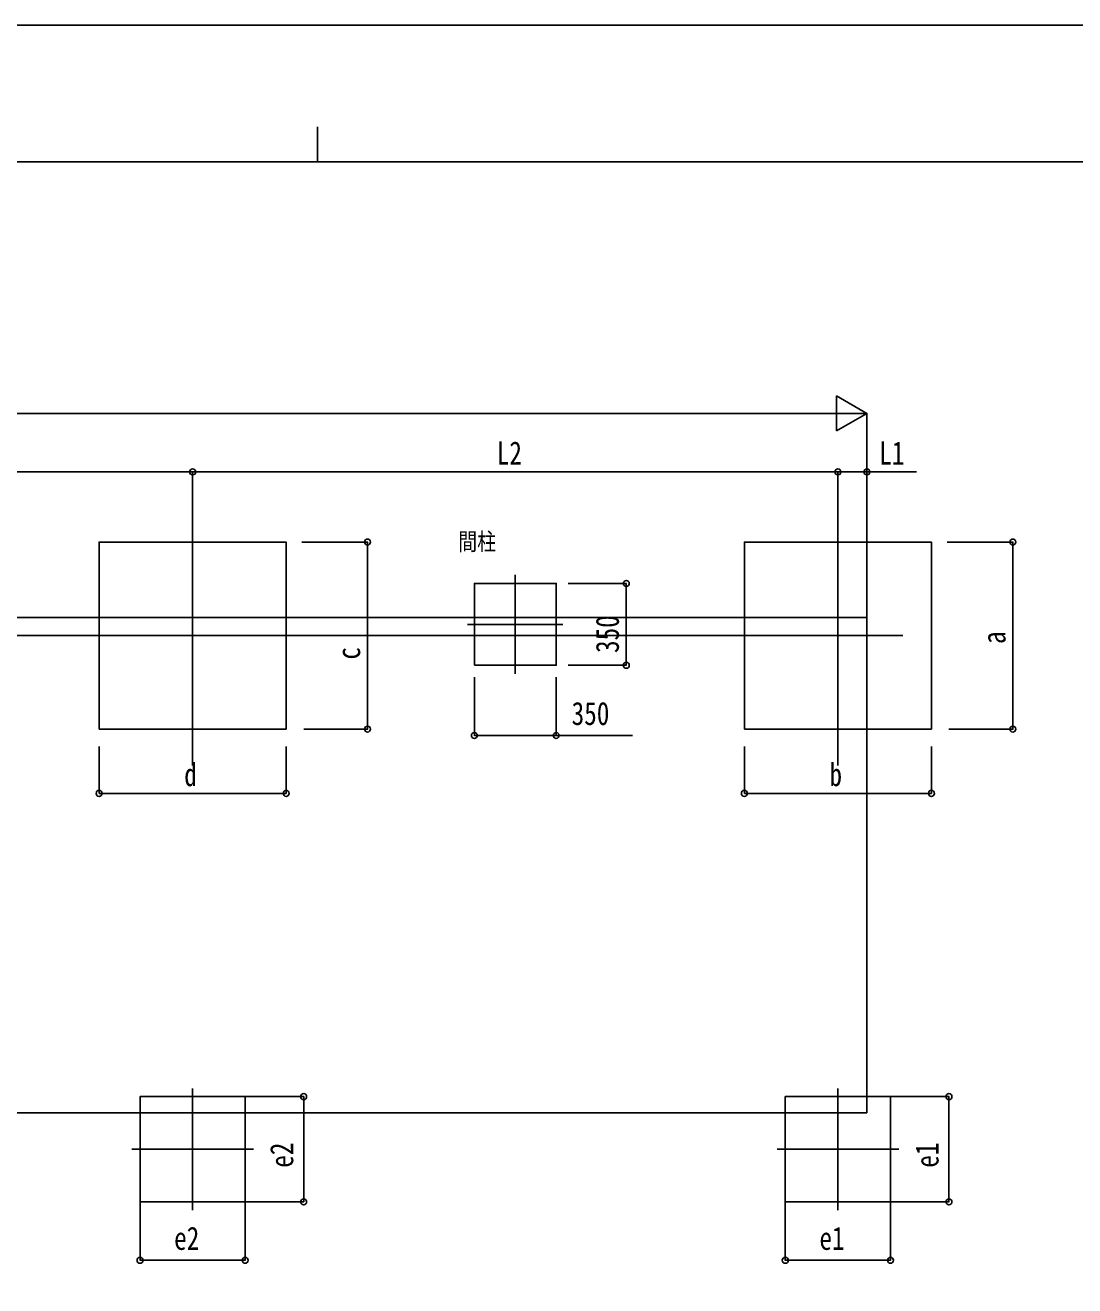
# Model space of a CAD drawing. Units: millimetres, scale not verified. Extents: x -12615 to 12615, y -8910 to 8910.
# Drawn here: x -1265 to 3225, y 3519 to 8910 of the extents above; entities that cross this region are included whole.
import ezdxf
from ezdxf.enums import TextEntityAlignment as Align

# ---------------------------------------------------------------- set-up
doc = ezdxf.new("R2010")
doc.units = ezdxf.units.MM
doc.header["$LTSCALE"] = 40
for name, color, linetype in [('0-2_USER1', 3, 'Continuous'), ('0-3_YKK_12', 2, 'Continuous'), ('0-5_YKK_A1', 4, 'Continuous'), ('0-6_YKK_D', 6, 'Continuous'), ('0-7_YKK_ZWAK', 7, 'Continuous')]:
    doc.layers.add(name, color=color, linetype=linetype)
doc.styles.add('ＭＳ ゴシック', font='')
doc.styles.get('ＭＳ ゴシック').set_extended_font_data('MS Gothic')

msp = doc.modelspace()

# ---------------------------------------------------------------- linework, layer by layer
at = {"layer": '0-3_YKK_12'}
for p, q in [((-548.56, 6739.63), (-548.56, 5744.46)), ((2211.44, 6739.63), (2211.44, 5744.46)), ((831.44, 6558.66), (831.44, 6136.03)), ((627.71, 6347.34), (1035.17, 6347.34)), ((-3693.52, 6299.54), (2489.58, 6299.54)), ((-548.56, 4362.54), (-548.56, 3842.54)), ((2211.44, 4362.54), (2211.44, 3842.54)), ((-808.56, 4102.54), (-288.56, 4102.54)), ((1951.44, 4102.54), (2471.44, 4102.54))]:
    msp.add_line(p, q, dxfattribs=at)
at = {"layer": '0-5_YKK_A1'}
for p, q in [((-6296.56, 6377.34), (2335.44, 6377.34)), ((2335.44, 6377.34), (2335.44, 4258.96)), ((2335.44, 4258.96), (-6296.56, 4258.96))]:
    msp.add_line(p, q, dxfattribs=at)
for points in [[(-948.56, 5899.54), (-148.56, 5899.54), (-148.56, 6699.54), (-948.56, 6699.54)], [(1811.44, 5899.54), (2611.44, 5899.54), (2611.44, 6699.54), (1811.44, 6699.54)], [(656.44, 6172.34), (1006.44, 6172.34), (1006.44, 6522.34), (656.44, 6522.34)], [(-773.56, 3877.54), (-323.56, 3877.54), (-323.56, 4327.54), (-773.56, 4327.54)], [(1986.44, 3877.54), (2436.44, 3877.54), (2436.44, 4327.54), (1986.44, 4327.54)]]:
    msp.add_lwpolyline(points, close=True, dxfattribs=at)
at = {"layer": '0-6_YKK_D'}
for p, q in [((2335.44, 7249.54), (2205.54, 7324.54)), ((2205.54, 7324.54), (2205.54, 7174.54)), ((-6146.56, 7249.54), (2185.44, 7249.54)), ((2335.44, 7249.54), (2075.63, 7249.54)), ((2335.44, 7249.54), (2205.54, 7174.54)), ((2335.44, 6378.34), (2335.44, 7250.54)), ((-3412.56, 6999.54), (-548.56, 6999.54)), ((-548.56, 6740.63), (-548.56, 7000.54)), ((-548.56, 6739.63), (-548.56, 7000.54)), ((2211.44, 6999.54), (-548.56, 6999.54)), ((2211.44, 6739.63), (2211.44, 7000.54)), ((2211.44, 6740.63), (2211.44, 7000.54)), ((2335.44, 6427.34), (2335.44, 7000.54)), ((-81.4, 6699.54), (200.55, 6699.54)), ((199.55, 5899.54), (199.55, 6699.54)), ((2678.6, 6699.54), (2960.55, 6699.54)), ((2959.55, 5899.54), (2959.55, 6699.54)), ((1057.44, 6522.34), (1307.44, 6522.34)), ((1306.44, 6522.34), (1306.44, 6172.34)), ((1057.44, 6172.34), (1307.44, 6172.34)), ((656.44, 6121.34), (656.44, 5871.34)), ((1006.44, 6121.34), (1006.44, 5871.34)), ((-73.56, 5899.54), (200.55, 5899.54)), ((2686.44, 5899.54), (2960.55, 5899.54)), ((-948.56, 5825.35), (-948.56, 5623.54)), ((-148.56, 5825.53), (-148.56, 5623.54)), ((1811.44, 5825.35), (1811.44, 5623.54)), ((2611.44, 5825.53), (2611.44, 5623.54)), ((-948.56, 5624.54), (-148.56, 5624.54)), ((1811.44, 5624.54), (2611.44, 5624.54)), ((-322.56, 4327.54), (-72.56, 4327.54)), ((-73.56, 4327.54), (-73.56, 3877.54)), ((2437.44, 4327.54), (2687.44, 4327.54)), ((2686.44, 4327.54), (2686.44, 3877.54)), ((-773.56, 3876.54), (-773.56, 3626.54)), ((-323.56, 3876.54), (-323.56, 3626.54)), ((-322.56, 3877.54), (-72.56, 3877.54)), ((1986.44, 3876.54), (1986.44, 3626.54)), ((2436.44, 3876.54), (2436.44, 3626.54)), ((2437.44, 3877.54), (2687.44, 3877.54)), ((-773.56, 3627.54), (-323.56, 3627.54)), ((1986.44, 3627.54), (2436.44, 3627.54))]:
    msp.add_line(p, q, dxfattribs=at)
for points in [[(2211.44, 6999.54), (2335.44, 6999.54), (2548.17, 6999.54)], [(656.44, 5872.34), (1006.44, 5872.34), (1332.24, 5872.34)]]:
    msp.add_lwpolyline(points, dxfattribs=at)
for centre in [(-548.56, 6999.54), (-548.56, 6999.54), (2211.44, 6999.54), (2211.44, 6999.54), (2335.44, 6999.54), (199.55, 6699.54), (2959.55, 6699.54), (1306.44, 6522.34), (1306.44, 6172.34), (199.55, 5899.54), (656.44, 5872.34), (1006.44, 5872.34), (2959.55, 5899.54), (-948.56, 5624.54), (-148.56, 5624.54), (1811.44, 5624.54), (2611.44, 5624.54), (-73.56, 4327.54), (2686.44, 4327.54), (-73.56, 3877.54), (2686.44, 3877.54), (-773.56, 3627.54), (-323.56, 3627.54), (1986.44, 3627.54), (2436.44, 3627.54)]:
    msp.add_circle(centre, 12.75, dxfattribs=at)
at = {"layer": '0-7_YKK_ZWAK'}
for p, q in [((-14.94, 8475), (-14.94, 8325)), ((11685.06, 8325), (-11714.94, 8325))]:
    msp.add_line(p, q, dxfattribs=at)
msp.add_lwpolyline([(-12615, -8910), (12615, -8910), (12615, 8910), (-12615, 8910)], close=True, dxfattribs=at)

# ---------------------------------------------------------------- texts
at = {"layer": '0-2_USER1', "style": 'ＭＳ ゴシック', "width": 0.8}
msp.add_text('間柱', height=74.23, dxfattribs=at).set_placement((587.58, 6642), align=Align.BOTTOM_LEFT)
at = {"layer": '0-6_YKK_D', "style": 'ＭＳ ゴシック', "width": 0.8}
for s, p in [('L2', (752.24, 7001.21)), ('L1', (2388.11, 7001.21)), ('350', (1072.44, 5887.34)), ('d', (-584.56, 5625.88)), ('b', (2175.44, 5625.88)), ('e2', (-627.76, 3642.54)), ('e1', (2132.24, 3642.54))]:
    msp.add_text(s, height=98.97, dxfattribs=at).set_placement(p, align=Align.BOTTOM_LEFT)
for s, p in [('350', (1304.44, 6224.94)), ('a', (2957.88, 6263.54)), ('c', (197.55, 6196.58)), ('e2', (-88.56, 4023.34)), ('e1', (2671.44, 4023.34))]:
    msp.add_text(s, height=98.97, rotation=90, dxfattribs=at).set_placement(p, align=Align.BOTTOM_LEFT)

doc.saveas('drawing.dxf')
